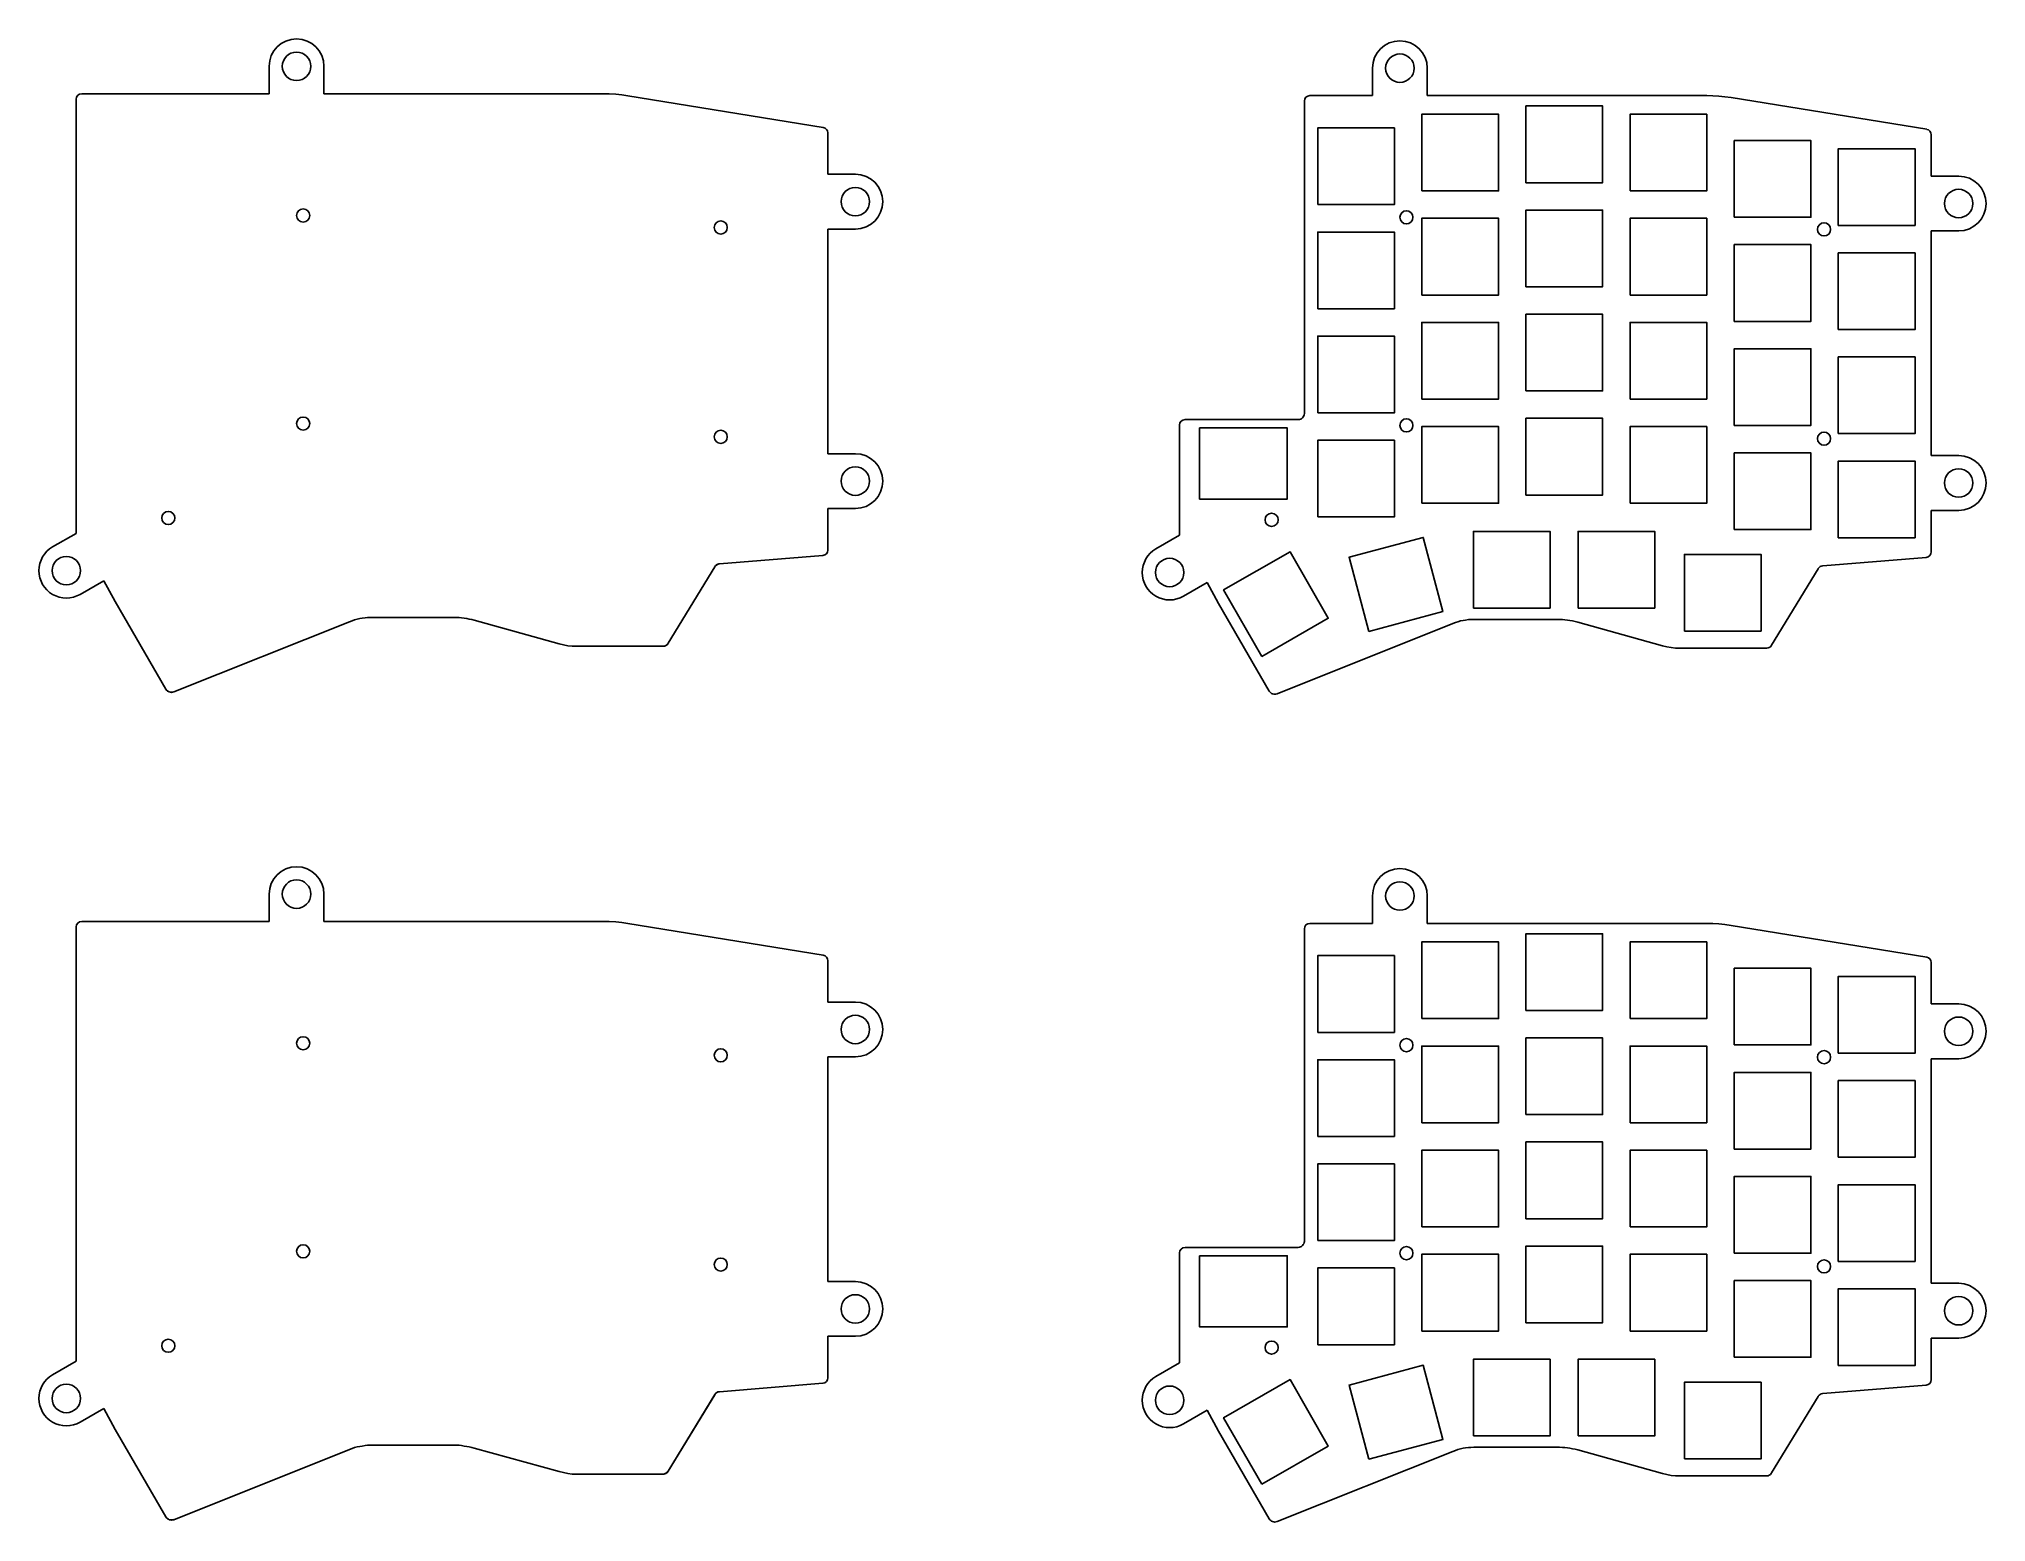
# Model space of a CAD drawing. Header units: millimetres. Extents: x 64 to 420, y 53 to 324.
import ezdxf

# ---------------------------------------------------------------- set-up
doc = ezdxf.new("R2010")
doc.units = ezdxf.units.MM

msp = doc.modelspace()

# ---------------------------------------------------------------- linework, layer by layer
for p, q in [((72.26, 313.63), (72.12, 313.63)), ((296.44, 313.29), (296.21, 313.29)), ((71.12, 312.48), (71.12, 312.63)), ((295.21, 312.06), (295.21, 312.29)), ((71.12, 253.34), (71.12, 253.49)), ((272.44, 253.01), (272.44, 253.15)), ((273.62, 254.15), (273.44, 254.15)), ((71.12, 235.78), (71.12, 233.4)), ((272.44, 235.44), (272.44, 233.07)), ((188.51, 227.82), (188.44, 227.81)), ((389.83, 227.48), (389.75, 227.48)), ((78.23, 220.95), (76.15, 224.76)), ((187.62, 227.27), (187.66, 227.33)), ((279.55, 220.61), (277.46, 224.42)), ((388.94, 226.93), (388.98, 227)), ((78.23, 220.95), (87.46, 204.96)), ((279.55, 220.61), (288.78, 204.62)), ((179.15, 213.34), (179.08, 213.23)), ((380.47, 213), (380.4, 212.9)), ((71.12, 161.42), (71.12, 161.56)), ((72.26, 162.56), (72.12, 162.56)), ((295.21, 161), (295.21, 161.22)), ((296.44, 162.22), (296.21, 162.22)), ((273.62, 103.08), (273.44, 103.08)), ((71.12, 102.28), (71.12, 102.42)), ((272.44, 101.94), (272.44, 102.08)), ((71.12, 84.71), (71.12, 82.34)), ((272.44, 84.37), (272.44, 82)), ((187.62, 76.2), (187.66, 76.27)), ((188.51, 76.75), (188.44, 76.74)), ((388.94, 75.86), (388.98, 75.93)), ((389.83, 76.41), (389.75, 76.41)), ((78.23, 69.88), (76.15, 73.69)), ((279.55, 69.55), (277.46, 73.36)), ((78.23, 69.88), (87.46, 53.89)), ((279.55, 69.55), (288.78, 53.55)), ((179.15, 62.27), (179.08, 62.17)), ((380.47, 61.94), (380.4, 61.83))]:
    msp.add_line(p, q)
for points in [[(106.32, 313.63), (106.32, 318.63)], [(116.32, 318.63), (116.32, 313.63)], [(307.64, 313.29), (307.64, 318.29)], [(317.64, 318.29), (317.64, 313.29)], [(208.28, 298.93), (213.28, 298.93)], [(409.6, 298.59), (414.6, 298.59)], [(213.28, 288.93), (208.28, 288.93)], [(414.6, 288.59), (409.6, 288.59)], [(213.28, 247.93), (208.28, 247.93)], [(414.6, 247.59), (409.6, 247.59)], [(208.28, 237.93), (213.28, 237.93)], [(409.6, 237.59), (414.6, 237.59)], [(71.12, 233.4), (66.82, 230.92)], [(272.44, 233.07), (268.13, 230.58)], [(71.82, 222.26), (76.15, 224.76)], [(273.13, 221.92), (277.46, 224.42)], [(106.32, 162.56), (106.32, 167.56)], [(116.32, 167.56), (116.32, 162.56)], [(307.64, 162.22), (307.64, 167.22)], [(317.64, 167.22), (317.64, 162.22)], [(208.28, 147.86), (213.28, 147.86)], [(409.6, 147.53), (414.6, 147.53)], [(213.28, 137.86), (208.28, 137.86)], [(414.6, 137.53), (409.6, 137.53)], [(213.28, 96.86), (208.28, 96.86)], [(414.6, 96.53), (409.6, 96.53)], [(208.28, 86.86), (213.28, 86.86)], [(409.6, 86.53), (414.6, 86.53)], [(71.12, 82.34), (66.82, 79.85)], [(272.44, 82), (268.13, 79.52)], [(71.82, 71.19), (76.15, 73.69)], [(273.13, 70.86), (277.46, 73.36)]]:
    msp.add_lwpolyline(points)
at = {"color": 7, "lineweight": -3}
for points in [[(72.26, 313.63), (106.32, 313.63)], [(116.32, 313.63), (167.34, 313.63)], [(167.34, 313.63), (168.36, 313.63)], [(168.36, 313.63), (169.55, 313.54)], [(169.55, 313.54), (170.65, 313.41)], [(170.65, 313.41), (171.75, 313.25)], [(171.75, 313.25), (207.44, 307.47)], [(296.44, 313.29), (307.64, 313.29)], [(317.64, 313.29), (368.66, 313.29)], [(368.66, 313.29), (369.76, 313.25)], [(369.76, 313.25), (370.86, 313.21)], [(370.86, 313.21), (371.96, 313.08)], [(371.96, 313.08), (373.06, 312.91)], [(373.06, 312.91), (408.76, 307.13)], [(71.12, 235.78), (71.12, 312.63)], [(295.21, 255.25), (295.21, 312.06)], [(208.28, 306.48), (208.28, 298.93)], [(409.6, 306.14), (409.6, 298.59)], [(311.56, 299.39), (311.56, 299.39)], [(330.56, 299.39), (330.56, 299.39)], [(349.56, 300.89), (349.56, 300.89)], [(335.65, 297.31), (335.65, 297.31)], [(208.28, 288.93), (208.28, 247.93)], [(409.6, 288.59), (409.6, 247.59)], [(349.56, 281.89), (349.56, 281.89)], [(311.56, 280.39), (311.56, 280.39)], [(330.56, 280.39), (330.56, 280.39)], [(311.56, 261.39), (311.56, 261.39)], [(330.56, 261.39), (330.56, 261.39)], [(349.56, 262.89), (349.56, 262.89)], [(272.44, 235.44), (272.44, 253.01)], [(273.62, 254.15), (294.11, 254.15)], [(294.11, 254.15), (294.32, 254.19)], [(294.32, 254.19), (294.53, 254.24)], [(294.53, 254.24), (294.7, 254.32)], [(294.7, 254.32), (294.87, 254.49)], [(294.87, 254.49), (295, 254.66)], [(295, 254.66), (295.13, 254.83)], [(295.13, 254.83), (295.17, 255.04)], [(295.17, 255.04), (295.21, 255.25)], [(311.56, 242.39), (311.56, 242.39)], [(330.56, 242.39), (330.56, 242.39)], [(349.56, 243.89), (349.56, 243.89)], [(208.28, 237.93), (208.28, 230.48)], [(208.28, 237.93), (208.28, 230.35)], [(409.6, 237.59), (409.6, 230.01)], [(187.71, 227.39), (187.62, 227.31)], [(187.79, 227.52), (187.71, 227.39)], [(187.92, 227.61), (187.79, 227.52)], [(188, 227.69), (187.92, 227.61)], [(188.13, 227.73), (188, 227.69)], [(188.26, 227.77), (188.13, 227.73)], [(188.38, 227.82), (188.26, 227.77)], [(188.51, 227.82), (188.38, 227.82)], [(207.36, 229.35), (188.51, 227.82)], [(408.68, 229.02), (389.83, 227.48)], [(187.62, 227.31), (179.15, 213.34)], [(187.62, 227.27), (179.15, 213.34)], [(388.94, 226.93), (380.47, 213)], [(120.99, 217.28), (88.9, 204.45)], [(121.45, 217.45), (120.99, 217.28)], [(121.92, 217.61), (121.45, 217.45)], [(122.39, 217.74), (121.92, 217.61)], [(122.39, 217.74), (121.92, 217.61)], [(122.85, 217.83), (122.39, 217.74)], [(123.32, 217.91), (122.85, 217.83)], [(123.83, 218), (123.32, 217.91)], [(124.29, 218.04), (123.83, 218)], [(124.8, 218.04), (124.29, 218.04)], [(140, 218.04), (124.8, 218.04)], [(140.46, 218.04), (140, 218.04)], [(140.46, 218.04), (140, 218.04)], [(140.97, 218.04), (140.46, 218.04)], [(141.44, 218), (140.97, 218.04)], [(141.9, 217.91), (141.44, 218)], [(142.37, 217.83), (141.9, 217.91)], [(142.83, 217.74), (142.37, 217.83)], [(143.3, 217.66), (142.83, 217.74)], [(143.3, 217.66), (142.83, 217.74)], [(143.76, 217.53), (143.3, 217.66)], [(143.76, 217.53), (143.3, 217.66)], [(159.26, 213.25), (143.76, 217.53)], [(322.31, 216.94), (290.22, 204.11)], [(322.77, 217.11), (322.31, 216.94)], [(323.24, 217.28), (322.77, 217.11)], [(323.7, 217.41), (323.24, 217.28)], [(324.17, 217.49), (323.7, 217.41)], [(324.63, 217.58), (324.17, 217.49)], [(325.14, 217.66), (324.63, 217.58)], [(325.61, 217.66), (325.14, 217.66)], [(326.12, 217.7), (325.61, 217.66)], [(341.31, 217.7), (326.12, 217.7)], [(341.78, 217.7), (341.31, 217.7)], [(342.29, 217.66), (341.78, 217.7)], [(342.75, 217.62), (342.29, 217.66)], [(343.22, 217.58), (342.75, 217.62)], [(343.68, 217.49), (343.22, 217.58)], [(344.15, 217.41), (343.68, 217.49)], [(344.61, 217.32), (344.15, 217.41)], [(345.08, 217.19), (344.61, 217.32)], [(360.57, 212.88), (345.08, 217.19)], [(160.02, 213.04), (159.26, 213.25)], [(179.07, 213.21), (178.94, 213.13)], [(179.15, 213.34), (179.07, 213.21)], [(160.82, 212.87), (160.02, 213.04)], [(161.63, 212.79), (160.82, 212.87)], [(162.43, 212.79), (161.63, 212.79)], [(178.18, 212.79), (162.43, 212.79)], [(178.25, 212.79), (162.43, 212.79)], [(178.31, 212.79), (178.18, 212.79)], [(178.48, 212.83), (178.31, 212.79)], [(178.6, 212.87), (178.48, 212.83)], [(178.73, 212.96), (178.6, 212.87)], [(178.86, 213.04), (178.73, 212.96)], [(178.94, 213.13), (178.86, 213.04)], [(361.34, 212.71), (360.57, 212.88)], [(362.14, 212.54), (361.34, 212.71)], [(362.95, 212.45), (362.14, 212.54)], [(363.75, 212.45), (362.95, 212.45)], [(379.57, 212.45), (363.75, 212.45)], [(87.59, 204.79), (87.46, 204.96)], [(87.59, 204.79), (87.46, 204.96)], [(87.76, 204.66), (87.59, 204.79)], [(87.76, 204.62), (87.59, 204.79)], [(87.93, 204.53), (87.76, 204.66)], [(87.93, 204.53), (87.76, 204.62)], [(88.1, 204.45), (87.93, 204.53)], [(88.1, 204.45), (87.93, 204.53)], [(88.31, 204.41), (88.1, 204.45)], [(88.31, 204.41), (88.1, 204.45)], [(88.48, 204.41), (88.31, 204.41)], [(88.48, 204.36), (88.31, 204.41)], [(88.69, 204.41), (88.48, 204.41)], [(88.69, 204.41), (88.48, 204.36)], [(88.9, 204.49), (88.69, 204.41)], [(88.9, 204.45), (88.69, 204.41)], [(288.9, 204.45), (288.78, 204.62)], [(289.07, 204.28), (288.9, 204.45)], [(289.24, 204.2), (289.07, 204.28)], [(289.41, 204.11), (289.24, 204.2)], [(289.62, 204.07), (289.41, 204.11)], [(289.79, 204.03), (289.62, 204.07)], [(290, 204.07), (289.79, 204.03)], [(290.22, 204.11), (290, 204.07)], [(71.12, 84.71), (71.12, 161.56)], [(72.26, 162.56), (106.32, 162.56)], [(116.32, 162.56), (167.34, 162.56)], [(167.34, 162.56), (168.36, 162.56)], [(168.36, 162.56), (169.55, 162.48)], [(169.55, 162.48), (170.65, 162.35)], [(170.65, 162.35), (171.75, 162.18)], [(171.75, 162.18), (207.44, 156.4)], [(295.21, 104.19), (295.21, 161)], [(296.44, 162.22), (307.64, 162.22)], [(317.64, 162.22), (368.66, 162.22)], [(368.66, 162.22), (369.76, 162.18)], [(369.76, 162.18), (370.86, 162.14)], [(370.86, 162.14), (371.96, 162.01)], [(371.96, 162.01), (373.06, 161.84)], [(373.06, 161.84), (408.76, 156.06)], [(208.28, 155.41), (208.28, 147.86)], [(409.6, 155.08), (409.6, 147.53)], [(349.56, 149.83), (349.56, 149.83)], [(311.56, 148.33), (311.56, 148.33)], [(330.56, 148.33), (330.56, 148.33)], [(335.65, 146.24), (335.65, 146.24)], [(208.28, 137.86), (208.28, 96.86)], [(409.6, 137.53), (409.6, 96.53)], [(311.56, 129.33), (311.56, 129.33)], [(330.56, 129.33), (330.56, 129.33)], [(349.56, 130.83), (349.56, 130.83)], [(311.56, 110.33), (311.56, 110.33)], [(330.56, 110.33), (330.56, 110.33)], [(349.56, 111.83), (349.56, 111.83)], [(273.62, 103.08), (294.11, 103.08)], [(294.11, 103.08), (294.32, 103.13)], [(294.32, 103.13), (294.53, 103.17)], [(294.53, 103.17), (294.7, 103.25)], [(294.7, 103.25), (294.87, 103.42)], [(294.87, 103.42), (295, 103.59)], [(295, 103.59), (295.13, 103.76)], [(295.13, 103.76), (295.17, 103.97)], [(295.17, 103.97), (295.21, 104.19)], [(272.44, 84.37), (272.44, 101.94)], [(349.56, 92.83), (349.56, 92.83)], [(311.56, 91.33), (311.56, 91.33)], [(330.56, 91.33), (330.56, 91.33)], [(208.28, 86.86), (208.28, 79.28)], [(208.28, 86.86), (208.28, 79.42)], [(409.6, 86.53), (409.6, 78.95)], [(207.36, 78.29), (188.51, 76.75)], [(187.62, 76.24), (179.15, 62.27)], [(187.62, 76.2), (179.15, 62.27)], [(187.71, 76.33), (187.62, 76.24)], [(187.79, 76.45), (187.71, 76.33)], [(187.92, 76.54), (187.79, 76.45)], [(188, 76.62), (187.92, 76.54)], [(188.13, 76.67), (188, 76.62)], [(188.26, 76.71), (188.13, 76.67)], [(188.38, 76.75), (188.26, 76.71)], [(188.51, 76.75), (188.38, 76.75)], [(388.94, 75.86), (380.47, 61.94)], [(408.68, 77.95), (389.83, 76.41)], [(120.99, 66.21), (88.9, 53.38)], [(121.45, 66.38), (120.99, 66.21)], [(121.92, 66.55), (121.45, 66.38)], [(122.39, 66.68), (121.92, 66.55)], [(122.39, 66.68), (121.92, 66.55)], [(122.85, 66.76), (122.39, 66.68)], [(123.32, 66.84), (122.85, 66.76)], [(123.83, 66.93), (123.32, 66.84)], [(124.29, 66.97), (123.83, 66.93)], [(124.8, 66.97), (124.29, 66.97)], [(140, 66.97), (124.8, 66.97)], [(140.46, 66.97), (140, 66.97)], [(140.46, 66.97), (140, 66.97)], [(140.97, 66.97), (140.46, 66.97)], [(141.44, 66.93), (140.97, 66.97)], [(141.9, 66.84), (141.44, 66.93)], [(142.37, 66.76), (141.9, 66.84)], [(142.83, 66.68), (142.37, 66.76)], [(143.3, 66.59), (142.83, 66.68)], [(143.3, 66.59), (142.83, 66.68)], [(143.76, 66.46), (143.3, 66.59)], [(143.76, 66.46), (143.3, 66.59)], [(159.26, 62.19), (143.76, 66.46)], [(322.31, 65.87), (290.22, 53.05)], [(322.77, 66.04), (322.31, 65.87)], [(323.24, 66.21), (322.77, 66.04)], [(323.7, 66.34), (323.24, 66.21)], [(324.17, 66.42), (323.7, 66.34)], [(324.63, 66.51), (324.17, 66.42)], [(325.14, 66.59), (324.63, 66.51)], [(325.61, 66.59), (325.14, 66.59)], [(326.12, 66.64), (325.61, 66.59)], [(341.31, 66.64), (326.12, 66.64)], [(341.78, 66.64), (341.31, 66.64)], [(342.29, 66.59), (341.78, 66.64)], [(342.75, 66.55), (342.29, 66.59)], [(343.22, 66.51), (342.75, 66.55)], [(343.68, 66.42), (343.22, 66.51)], [(344.15, 66.34), (343.68, 66.42)], [(344.61, 66.25), (344.15, 66.34)], [(345.08, 66.13), (344.61, 66.25)], [(360.57, 61.81), (345.08, 66.13)], [(160.02, 61.98), (159.26, 62.19)], [(160.82, 61.81), (160.02, 61.98)], [(161.63, 61.72), (160.82, 61.81)], [(162.43, 61.72), (161.63, 61.72)], [(178.18, 61.72), (162.43, 61.72)], [(178.25, 61.72), (162.43, 61.72)], [(178.31, 61.72), (178.18, 61.72)], [(178.48, 61.76), (178.31, 61.72)], [(178.6, 61.81), (178.48, 61.76)], [(178.73, 61.89), (178.6, 61.81)], [(178.86, 61.98), (178.73, 61.89)], [(178.94, 62.06), (178.86, 61.98)], [(179.07, 62.15), (178.94, 62.06)], [(179.15, 62.27), (179.07, 62.15)], [(361.34, 61.64), (360.57, 61.81)], [(362.14, 61.47), (361.34, 61.64)], [(362.95, 61.39), (362.14, 61.47)], [(363.75, 61.39), (362.95, 61.39)], [(379.57, 61.39), (363.75, 61.39)], [(87.59, 53.72), (87.46, 53.89)], [(87.59, 53.72), (87.46, 53.89)], [(87.76, 53.59), (87.59, 53.72)], [(87.76, 53.55), (87.59, 53.72)], [(87.93, 53.47), (87.76, 53.59)], [(87.93, 53.47), (87.76, 53.55)], [(88.1, 53.38), (87.93, 53.47)], [(88.1, 53.38), (87.93, 53.47)], [(88.31, 53.34), (88.1, 53.38)], [(88.31, 53.34), (88.1, 53.38)], [(88.48, 53.34), (88.31, 53.34)], [(88.48, 53.3), (88.31, 53.34)], [(88.69, 53.34), (88.48, 53.34)], [(88.69, 53.34), (88.48, 53.3)], [(88.9, 53.42), (88.69, 53.34)], [(88.9, 53.38), (88.69, 53.34)], [(288.9, 53.39), (288.78, 53.55)], [(289.07, 53.22), (288.9, 53.39)], [(289.24, 53.13), (289.07, 53.22)], [(289.41, 53.05), (289.24, 53.13)], [(289.62, 53), (289.41, 53.05)], [(289.79, 52.96), (289.62, 53)], [(290, 53), (289.79, 52.96)], [(290.22, 53.05), (290, 53)]]:
    msp.add_lwpolyline(points, dxfattribs=at)
for points in [[(316.64, 295.89), (330.64, 295.89), (330.64, 309.89), (316.64, 309.89)], [(335.64, 297.39), (349.64, 297.39), (349.64, 311.39), (335.64, 311.39)], [(354.64, 295.89), (368.64, 295.89), (368.64, 309.89), (354.64, 309.89)], [(297.64, 293.39), (311.64, 293.39), (311.64, 307.39), (297.64, 307.39)], [(373.64, 291.09), (387.64, 291.09), (387.64, 305.09), (373.64, 305.09)], [(392.64, 289.59), (406.64, 289.59), (406.64, 303.59), (392.64, 303.59)], [(335.64, 278.39), (349.64, 278.39), (349.64, 292.39), (335.64, 292.39)], [(297.64, 274.39), (311.64, 274.39), (311.64, 288.39), (297.64, 288.39)], [(316.64, 276.89), (330.64, 276.89), (330.64, 290.89), (316.64, 290.89)], [(354.64, 276.89), (368.64, 276.89), (368.64, 290.89), (354.64, 290.89)], [(373.64, 272.09), (387.64, 272.09), (387.64, 286.09), (373.64, 286.09)], [(392.64, 270.59), (406.64, 270.59), (406.64, 284.59), (392.64, 284.59)], [(316.64, 257.89), (330.64, 257.89), (330.64, 271.89), (316.64, 271.89)], [(335.64, 259.39), (349.64, 259.39), (349.64, 273.39), (335.64, 273.39)], [(354.64, 257.89), (368.64, 257.89), (368.64, 271.89), (354.64, 271.89)], [(297.64, 255.39), (311.64, 255.39), (311.64, 269.39), (297.64, 269.39)], [(373.64, 253.09), (387.64, 253.09), (387.64, 267.09), (373.64, 267.09)], [(392.64, 251.59), (406.64, 251.59), (406.64, 265.59), (392.64, 265.59)], [(276.09, 252.64), (292.09, 252.64), (292.09, 239.64), (276.09, 239.64)], [(316.64, 238.89), (330.64, 238.89), (330.64, 252.89), (316.64, 252.89)], [(335.64, 240.39), (349.64, 240.39), (349.64, 254.39), (335.64, 254.39)], [(354.64, 238.89), (368.64, 238.89), (368.64, 252.89), (354.64, 252.89)], [(297.64, 236.39), (311.64, 236.39), (311.64, 250.39), (297.64, 250.39)], [(373.64, 234.09), (387.64, 234.09), (387.64, 248.09), (373.64, 248.09)], [(392.64, 232.59), (406.64, 232.59), (406.64, 246.59), (392.64, 246.59)], [(306.97, 215.51), (320.49, 219.12), (316.89, 232.65), (303.36, 229.04)], [(326.05, 219.75), (340.05, 219.75), (340.05, 233.75), (326.05, 233.75)], [(345.15, 219.75), (359.15, 219.75), (359.15, 233.75), (345.15, 233.75)], [(287.44, 210.92), (299.58, 217.89), (292.62, 230.03), (280.47, 223.07)], [(364.55, 215.56), (378.55, 215.56), (378.55, 229.56), (364.55, 229.56)], [(335.64, 146.33), (349.64, 146.33), (349.64, 160.33), (335.64, 160.33)], [(297.64, 142.33), (311.64, 142.33), (311.64, 156.33), (297.64, 156.33)], [(316.64, 144.83), (330.64, 144.83), (330.64, 158.83), (316.64, 158.83)], [(354.64, 144.83), (368.64, 144.83), (368.64, 158.83), (354.64, 158.83)], [(373.64, 140.03), (387.64, 140.03), (387.64, 154.03), (373.64, 154.03)], [(392.64, 138.53), (406.64, 138.53), (406.64, 152.53), (392.64, 152.53)], [(316.64, 125.83), (330.64, 125.83), (330.64, 139.83), (316.64, 139.83)], [(335.64, 127.33), (349.64, 127.33), (349.64, 141.33), (335.64, 141.33)], [(354.64, 125.83), (368.64, 125.83), (368.64, 139.83), (354.64, 139.83)], [(297.64, 123.33), (311.64, 123.33), (311.64, 137.33), (297.64, 137.33)], [(373.64, 121.03), (387.64, 121.03), (387.64, 135.03), (373.64, 135.03)], [(392.64, 119.53), (406.64, 119.53), (406.64, 133.53), (392.64, 133.53)], [(316.64, 106.83), (330.64, 106.83), (330.64, 120.83), (316.64, 120.83)], [(335.64, 108.33), (349.64, 108.33), (349.64, 122.33), (335.64, 122.33)], [(354.64, 106.83), (368.64, 106.83), (368.64, 120.83), (354.64, 120.83)], [(297.64, 104.33), (311.64, 104.33), (311.64, 118.33), (297.64, 118.33)], [(373.64, 102.03), (387.64, 102.03), (387.64, 116.03), (373.64, 116.03)], [(392.64, 100.53), (406.64, 100.53), (406.64, 114.53), (392.64, 114.53)], [(335.64, 89.33), (349.64, 89.33), (349.64, 103.33), (335.64, 103.33)], [(276.09, 101.57), (292.09, 101.57), (292.09, 88.57), (276.09, 88.57)], [(316.64, 87.83), (330.64, 87.83), (330.64, 101.83), (316.64, 101.83)], [(354.64, 87.83), (368.64, 87.83), (368.64, 101.83), (354.64, 101.83)], [(297.64, 85.33), (311.64, 85.33), (311.64, 99.33), (297.64, 99.33)], [(373.64, 83.03), (387.64, 83.03), (387.64, 97.03), (373.64, 97.03)], [(392.64, 81.53), (406.64, 81.53), (406.64, 95.53), (392.64, 95.53)], [(326.05, 68.69), (340.05, 68.69), (340.05, 82.69), (326.05, 82.69)], [(345.15, 68.69), (359.15, 68.69), (359.15, 82.69), (345.15, 82.69)], [(287.44, 59.86), (299.58, 66.82), (292.62, 78.97), (280.47, 72)], [(306.97, 64.45), (320.49, 68.05), (316.89, 81.58), (303.36, 77.97)], [(364.55, 64.49), (378.55, 64.49), (378.55, 78.49), (364.55, 78.49)]]:
    msp.add_lwpolyline(points, close=True)
for points in [[(208.28, 230.48), (208.28, 230.35, -0.390606), (207.36, 229.35), (188.51, 227.82)], [(208.28, 79.42), (208.28, 79.28, -0.390606), (207.36, 78.29), (188.51, 76.75)]]:
    msp.add_lwpolyline(points, format="xyb", dxfattribs=at)
for centre, radius in [((111.32, 318.63), 2.6), ((312.64, 318.29), 2.6), ((213.28, 293.93), 2.6), ((414.6, 293.59), 2.6), ((112.52, 291.41), 1.2), ((313.83, 291.07), 1.2), ((188.72, 289.21), 1.2), ((390.03, 288.87), 1.2), ((112.52, 253.43), 1.2), ((313.83, 253.1), 1.2), ((188.72, 251.02), 1.2), ((390.03, 250.68), 1.2), ((213.28, 242.93), 2.6), ((414.6, 242.59), 2.6), ((87.92, 236.2), 1.2), ((289.24, 235.87), 1.2), ((69.32, 226.59), 2.6), ((270.63, 226.25), 2.6), ((111.32, 167.56), 2.6), ((312.64, 167.22), 2.6), ((213.28, 142.86), 2.6), ((414.6, 142.53), 2.6), ((112.52, 140.34), 1.2), ((188.72, 138.14), 1.2), ((313.83, 140), 1.2), ((390.03, 137.8), 1.2), ((112.52, 102.37), 1.2), ((313.83, 102.03), 1.2), ((188.72, 99.95), 1.2), ((390.03, 99.62), 1.2), ((213.28, 91.86), 2.6), ((414.6, 91.53), 2.6), ((87.92, 85.14), 1.2), ((289.24, 84.8), 1.2), ((69.32, 75.52), 2.6), ((270.63, 75.19), 2.6)]:
    msp.add_circle(centre, radius)
for centre, radius, start, end in [((111.32, 318.63), 5, 0, 180), ((312.64, 318.29), 5, 0, 180), ((72.12, 312.63), 1, 90, 180), ((296.21, 312.29), 1, 90, 180), ((207.28, 306.48), 1, 0, 80.8033), ((408.6, 306.14), 1, 0, 80.8033), ((213.28, 293.93), 5, 270, 90), ((414.6, 293.59), 5, 270, 90), ((273.44, 253.15), 1, 90, 180), ((213.28, 242.93), 5, 270, 90), ((414.6, 242.59), 5, 270, 90), ((69.32, 226.59), 5, 120, 300), ((188.52, 226.81), 1, 94.6563, 148.7045), ((207.28, 230.35), 1, 274.6563, 360), ((270.63, 226.25), 5, 120, 300), ((389.83, 226.48), 1, 94.6563, 148.7045), ((408.6, 230.01), 1, 274.6563, 360), ((178.25, 213.79), 1, 270, 326.3099), ((379.57, 213.45), 1, 270, 326.3099), ((111.32, 167.56), 5, 0, 180), ((312.64, 167.22), 5, 0, 180), ((72.12, 161.56), 1, 90, 180), ((296.21, 161.22), 1, 90, 180), ((207.28, 155.41), 1, 0, 80.8033), ((408.6, 155.08), 1, 0, 80.8033), ((213.28, 142.86), 5, 270, 90), ((414.6, 142.53), 5, 270, 90), ((273.44, 102.08), 1, 90, 180), ((213.28, 91.86), 5, 270, 90), ((414.6, 91.53), 5, 270, 90), ((69.32, 75.52), 5, 120, 300), ((207.28, 79.28), 1, 274.6563, 360), ((270.63, 75.19), 5, 120, 300), ((408.6, 78.95), 1, 274.6563, 360), ((188.52, 75.75), 1, 94.6563, 148.7045), ((389.83, 75.41), 1, 94.6563, 148.7045), ((178.25, 62.72), 1, 270, 326.3099), ((379.57, 62.39), 1, 270, 326.3099)]:
    msp.add_arc(centre, radius, start, end)

doc.saveas('drawing.dxf')
